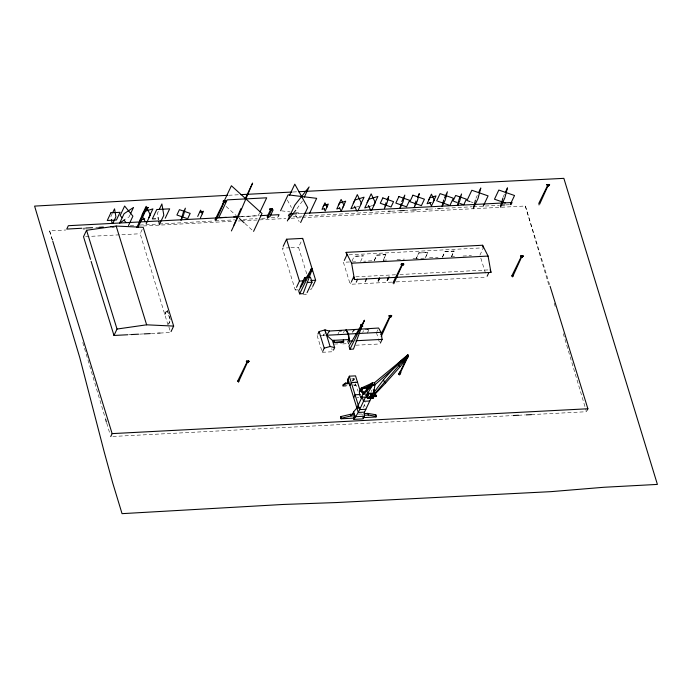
<?xml version="1.0" encoding="UTF-8"?>
<svg xmlns="http://www.w3.org/2000/svg" width="692" height="692" viewBox="0 0 692 692"><rect width="100%" height="100%" fill="white"/><g stroke="black" fill="none" stroke-linecap="round" stroke-linejoin="round"><path stroke-width="0.52" stroke-dasharray="3.46 2.59" d="M112.268 213.638L110.902 216.527L111.248 218.534M129.966 214.97L129.075 216.847L125.65 219.113M168.018 325.041L140.156 233.749L143.192 227.322M158.33 211.449L157.447 213.326L157.975 216.414M164.731 314.376L166.954 309.679M165.025 314.367L167.248 309.67L170.535 320.327L168.761 324.081M168.467 324.098L170.241 320.344L167.256 310.647M259.587 212.833L258.254 215.653L241.179 216.544M302.499 200.948L296.427 209.416M306.712 273.824L298.529 247.295L302.741 238.385M297.984 289.844L295.25 289.983L296.089 288.201M312.282 287.353L311.435 289.135L308.528 289.291M352.038 261.057L354.209 256.248L363.239 255.902L354.209 256.248M325.448 335.473L323.406 335.386L325.102 331.797M323.467 335.577L324.314 333.786M360.584 261.524L363.205 255.78M391.81 282.12L350.213 284.291L351.51 281.54M337.661 334.841L338.933 332.151M385.842 254.595L383.221 260.339L385.842 254.595L376.846 255.063L374.199 260.676L363.698 261.23M374.234 260.806L376.846 255.063M343.474 332.783L344.322 330.992M352.617 332.108L353.465 330.318M352.669 332.307L353.517 330.508L355.506 330.404M362.695 332.463L363.542 330.664M367.236 333.094L368.931 329.513L368.144 331.494M376.88 331.702L377.745 329.868M355.645 385.6L355.697 384.328L355.645 385.6L353.491 385.712M424.222 258.194L416.195 258.488L418.85 252.874L427.838 252.398L425.225 258.142M416.229 258.618L418.85 252.874M425.182 258.012L427.838 252.398M363.11 407.666L365.774 402.035M371.44 391.568L371.587 390.184M362.565 415.226L363.317 413.634M442.404 257.113L445.06 251.499L454.047 251.032L451.435 256.775L449.437 256.879M442.439 257.242L445.06 251.499M475.949 198.249L477.272 195.447M451.435 256.775L454.047 251.032M503.153 197.012L504.451 194.262M479.911 255.158L483.379 247.814M352.315 380.392L353.647 378.766L353.863 379.467L352.531 381.093M352.193 381.18L354.183 378.732L355.584 383.264M353.076 381.067L354.399 379.432L353.863 379.467M355.922 207.159L358.94 206.225M369.779 206.389L372.798 205.455M82.884 228.196L86.119 228.023M95.807 227.486L99.034 227.313M130.252 225.592L135.632 225.298M139.94 225.056L158.243 224.052M159.316 223.992L182.999 222.686M184.081 222.625L214.217 220.964M215.298 220.904L234.674 219.84M243.29 219.364L257.277 218.594M261.585 218.361L265.892 218.118M271.273 217.824L277.734 217.47M293.304 216.613L301.928 216.138M303.001 216.077L387.087 211.449M391.395 211.216L400.019 210.74M404.336 210.498L412.96 210.022M417.267 209.788L421.584 209.555M429.127 209.131L435.597 208.776M439.904 208.543L472.247 206.761M473.328 206.7L499.192 205.273M505.662 204.918L509.978 204.685M228.775 195.265L238.446 194.755M241.43 216.648L259.699 215.688M297.828 213.698L303.208 213.421M52.35 240.159L49.582 230.86L65.766 230.012M83.031 229.113L85.185 229M112.156 227.59L114.31 227.478M143.443 225.955L234.06 221.224M238.377 220.999L240.531 220.886M241.612 220.826L285.839 218.516M291.237 218.231L300.942 217.729M302.023 217.669L525.332 206.008L549.785 285.26M85.652 236.595L140.156 233.749M289.896 247.745L282.345 248.134L295.25 289.983M290.977 247.684L298.529 247.295M349.045 254.838L482.307 247.874M376.889 255.192L385.877 254.725M418.885 252.995L427.881 252.528M445.094 251.628L454.09 251.161M349.521 261.965L343.422 262.285L350.213 284.291M383.186 260.209L388.506 259.933M397.026 259.491L404.483 259.102M412.994 258.652L416.195 258.488M429.49 257.787L438.097 257.337M451.392 256.645L454.566 256.481M463.009 256.04L471.46 255.599M352.591 261.939L355.593 261.784M355.826 276.835L395.59 274.759M399.889 274.534L490.17 269.819M396.127 281.895L486.701 277.163M303.321 294.671L306.193 294.524L305.258 291.505M128.937 334.686L131.082 334.573M139.628 334.132L142.837 333.959M151.384 333.518L157.802 333.181M159.939 333.068L170.621 332.506M364.961 329.721L367.936 329.565M367.011 329.807L368.992 329.703M323.406 335.386L317.17 335.715L321.676 350.334M334.305 344.088L339.478 343.82M342.687 343.915L346.874 343.69M355.861 345.221L378.896 344.019M322.282 352.289L332.679 351.744L331.728 348.664M351.553 378.87L354.183 378.732M343.569 385.522L348.958 385.236M353.275 385.012L355.428 384.899M354.096 385.288L356.172 385.176L358.049 391.257M342.704 386.274L348.093 385.998M356.804 397.493L358.888 397.39M358.499 414.136L361.561 413.98L362.193 416.022M112.891 436.462L512.045 415.615M518.516 415.269L524.994 414.932M531.465 414.594L586.479 411.723L562.821 332.125M293.14 191.995L297.422 191.779M281.627 210.861L290.104 211.89M295.397 212.539L303.866 213.569M471.053 201.926L473.077 202.635M226.102 206.441L236.309 215.705M244.942 223.533L252.796 230.661M538.281 204.451L539.12 205.29M287.292 200.031L291.427 207.531M295.553 215.03L299.169 221.587M480.836 258.159L485.464 273.158M376.448 332.618L378.04 337.774M378.351 338.803L379.311 341.9M364.468 404.794L365.021 406.593M168.891 326.892L170.336 331.572M49.582 230.86L52.445 240.124M525.332 206.008L549.301 286.635M554.223 303.174L555.451 307.317M82.772 342.505L105.201 417.968M106.741 423.141L110.114 434.507"/><path stroke-width="1.04" d="M267.545 218.343L272.198 208.5M348.292 382.944L345.412 383.1L342.765 385.003L342.981 385.703L345.628 383.8L348.508 383.645L348.413 379.034L347.955 379.06L348.05 383.671L348.171 379.761L348.63 379.735M348.508 383.645L348.604 380.712M399.604 374.562C398.86 375.237 398.973 373.308 399.725 373.299L399.336 374.735L399.223 373.057L400.434 371.76L400.746 372.763L400.149 374.026L399.033 374.268A1.756 0.926 -17.1 0 1 399.492 373.308L399.725 373.299M353.525 418.15L341.07 418.798L340.568 417.155L340.836 416.575L350.507 414.309L354.148 414.119L354.659 415.762L353.525 418.15L353.906 419.361L363.075 418.885L364.312 416.255L364.494 412.147L370.929 398.531M311.919 269.551L311.019 270.321C310.12 271.662 313.441 270.719 312.066 270.001C309.8 270.209 312.819 269.214 311.798 268.73L310.509 269.335L311.14 269.655M362.227 324.972L361.112 326.096L361.829 326.685L362.764 326.183L361.899 325.698L361.181 326.321M362.08 325.162L362.288 324.418L361.708 324.47L349.002 346.199L349.944 349.278L353.456 349.097L362.513 324.557L360.887 324.998M408.072 355.887L375.038 384.666L373.524 393.039L367.651 393.341L366.267 388.861L372.253 382.875L374.45 382.762L407.822 355.082M181.261 219.442L182.576 214.503M385.954 202.747L384.38 208.681L386.906 203.336L388.748 196.416L387.062 199.979M401.222 203.569L399.907 208.517L402.995 201.995L404.829 195.075L401.749 201.597M415.978 200.991L414.257 207.47L417.319 201L419.283 193.596L417.536 197.289M441.963 206.588L443.719 199.962M457.36 205.489L458.675 200.55M473.423 207.756L475.439 200.144M500.74 206.121L502.885 198.024M147.145 208.941L147.344 208.387L146.765 208.413L147.145 208.941L146.765 208.413L147.301 208.482M238.524 381.915L238.827 381.015L237.685 381.076L247.416 361.259L247.779 361.579L238.524 381.915L237.685 381.076M390.712 317.178L390.911 316.625L390.323 316.651L390.712 317.178L390.323 316.651L390.868 316.72M512.642 276.757L512.954 275.857L511.803 275.918L521.543 256.092L521.906 256.421L512.642 276.757L511.803 275.918M312.135 269.499L303.148 293.668L299.636 293.858L298.693 290.778L311.409 269.032L312.127 269.517L310.578 269.577L312.204 269.136L311.21 269.889M138.08 227.261L147.05 207.539M215.8 220.731L224.762 201.009M393.748 283.781L402.709 264.059M381.205 336.468L390.608 315.777M539.561 204.322L548.522 184.6M233.87 225.134L240.885 208.664M362.366 324.825L364.459 320.292L362.21 324.764M171.054 331.589L173.657 326.088L143.192 227.322L116.17 226.05L86.552 230.28L83.516 236.707L90.496 259.336M112.718 212.669L114.543 208.82L115.919 216.847L112.727 223.594M130.407 214.027L133.521 207.453L124.093 213.681L119.647 223.083L124.794 219.684M128.47 225.566L132.907 216.163L124.629 206.043L120.183 215.446L122.095 217.781M142.042 215.03L146.168 206.303L150.302 214.987L146.185 223.706M145.718 207.799L148.001 207.652L146.946 207.738L147.05 208.673L146.773 207.712L145.675 207.583M148.797 217.591L152.923 208.872L143.875 211.665L139.749 220.393L144.775 218.836M159.221 209.572L161.885 203.924L163.822 215.229L159.376 224.623M165.224 218.248L169.661 208.846L156.764 209.52L152.326 218.923L155.544 218.75M127.873 334.746L113.981 335.464L117.017 329.046L86.552 230.28M182.835 213.508L185.361 208.162L183.527 215.082L181.001 220.428M187.653 218.741L190.188 213.395L179.436 209.667L176.91 215.013L186.684 218.404M197.713 216.44L200.585 210.152L202.341 213.845M200.446 217.85L203.457 211.242L199.607 212.435M110.729 436.574L112.13 433.616L52.756 241.153M223.43 201.268C228.273 198.786 223.611 203.656 224.493 201.182L223.447 201.234M222.962 203.595L231.396 185.75L262.017 213.525L253.583 231.37M224.476 201.208L224.779 202.107M218.758 217.712L227.192 199.867L266.697 197.808L260.036 211.89M245.072 199.028L252.615 183.069L239.83 213.11L231.396 230.946M280.571 210.731L288.08 194.85L316.668 198.336L309.601 213.283M278.175 216.544L279.058 214.684L270.451 215.134M289.507 195.36L294.801 184.159L307.715 207.583L300.648 222.53M288.348 215.99L289.247 214.053L296.756 213.759M287.344 220.964L294.853 205.083L309.116 186.935L304.264 197.211M283.184 246.352L286.549 239.224L302.741 238.385L315.647 280.225L312.697 286.462M247.658 361.397L248.125 362.314L247.84 361.388L248.826 361.155L246.551 361.267L247.658 361.397L247.944 362.323M323.121 206.718L324.963 202.817L327.022 207.133M296.513 287.31L299.463 281.073L286.549 239.224M338.327 205.351L341.13 199.426L343.941 205.325L341.139 211.25L339.53 207.877M300.155 287.119L304.705 277.501L306.625 277.397M311.564 269.534L299.636 293.858M311.971 269.015L311.4 269.05L311.789 269.569M342.921 207.09L345.715 201.164L339.573 203.067L336.77 208.993L339.841 208.041M307.084 292.63L312.005 282.232L310.448 277.198L308.537 277.293M353.188 203.353L357.314 194.625L361.458 203.31L357.79 211.06M360.861 203.976L364.07 197.194L355.022 199.988L350.896 208.716L354.918 207.47M367.045 202.583L371.163 193.864L375.306 202.54L371.647 210.299M344.287 260.452L346.891 254.95L346.095 252.372L482.583 245.245L488.076 256.066L490.965 272.397L354.477 279.525L353.681 276.947L351.51 281.54M373.801 205.143L377.927 196.424L368.871 199.227L364.753 207.946L369.779 206.389M317.948 334.054L319.124 331.572L324.972 329.928L329.522 331.036L378.611 328.025L381.015 332.324L382.114 339.374L380.375 343.05M322.671 351.458L324.237 348.145L319.124 331.572M356.285 282.146L357.574 279.213M334.167 342.531L333.985 340.334L334.167 342.531L343.656 342.03L343.474 339.833L343.171 340.473M365.281 281.679L366.561 278.746M333.466 350.091L334.643 347.609L332.42 340.412L326.624 335.257L329.522 331.036M341 343.163L341.805 341.459M347.652 342.038L348.829 339.556L348.232 334.132L345.931 330.171M348.344 343.829L349.65 341.078L348.552 334.02L346.147 329.721M378.273 280.865L379.605 278.063M378.316 280.995L379.64 278.193M361.873 324.955L349.944 349.278M362.253 324.903L364.459 320.292M362.435 324.946L361.717 324.453M387.269 280.398L388.593 277.596M387.304 280.528L389.077 276.783M428.633 200.092L431.436 194.158L434.256 200.057L431.453 205.991L429.836 202.618M401.377 264.318C406.143 261.792 401.602 266.74 402.441 264.232L401.395 264.283M360.342 391.43L355.541 375.868L349.313 376.188L347.955 379.06L358.257 412.467L353.906 419.361M433.227 201.83L436.029 195.897L429.879 197.8L427.076 203.733L431.177 202.462M436.678 200.87L440.103 193.63L453.338 198.215L449.912 205.455M349.944 385.505L351.294 382.633L357.53 382.313M444.402 198.111L447.395 191.77L445.138 200.291L442.145 206.631M341.07 418.798L340.836 416.575M353.69 397.658L355.048 394.795L360.238 394.518M376.31 395.789L373.369 395.945L374.458 393.644L363.551 394.206L372.711 385.055L372.123 383.152L361.31 388.022L359.39 392.087A11.383 8.728 25.3 0 0 361.172 397.848L362.703 397.225L375.955 396.533L376.31 395.789L376.111 395.149L373.17 395.305M361.778 388.446L361.994 387.987L362.582 389.89L361.215 390.409L361.821 392.364L363.179 391.845L363.767 393.748L363.092 393.783L361.172 397.848M361.215 390.409L361.31 388.022M453.009 201.069L455.665 195.455L466.408 199.175L463.752 204.789M352.392 414.456L353.629 411.835L356.882 407.995L361.717 397.753M362.963 392.303L363.179 391.845M366.172 395.651L366.449 394.855L368.196 394.898L366.483 394.985L366.172 395.651L367.885 395.556L368.153 394.769M365.462 397.225L358.257 412.467L364.494 412.147M458.934 199.564L461.59 193.95L459.756 200.862L457.542 205.541M366.985 397L367.322 396.274L367.461 398.549L373.109 398.203M372.253 382.875L372.841 384.787L367.651 393.341M370.964 394.622L370.038 396.801L371.215 396.603L372.184 394.561L370.964 394.622L372.184 394.561M372.227 394.691L371.215 396.603M373.455 397.476L373.083 398.255L372.979 395.928L373.455 397.476L367.798 397.822M478.596 192.644L480.802 187.982L478.025 198.44L473.172 208.707M364.226 413.591L367.841 413.401L375.799 414.75L376.033 416.973L362.695 417.674M376.033 416.973L375.799 414.75M406.983 357.435L400.166 371.855L400.417 372.659L408.142 356.319L407.744 354.823L398.142 363.265L398.877 365.644L400.27 366.561L408.436 356.337L407.744 354.823M399.526 374.061L400.132 372.789L399.82 371.794M483.232 206.147L488.085 195.879L471.84 190.257L466.988 200.524L470.032 201.58M505.316 192.428L507.478 187.852L504.797 197.981L500.472 207.133M510.203 204.659L514.537 195.507L498.811 190.058L494.486 199.21L505.29 202.955M511.051 204.624L512.054 202.505L304.29 213.361M487.133 276.246L488.863 272.57M548.254 184.773L547.19 184.859L548.254 184.773C548.029 187.039 550.157 183.449 548.419 184.79M522.053 257.19L521.777 256.239L520.739 256.291M522.936 256.023L520.721 256.325M587.179 410.244L587.88 408.764L550.097 286.289M136.8 227.391L146.54 207.565L146.903 207.894M214.978 219.918L224.251 201.035L224.615 201.363M392.926 282.967L402.199 264.084L402.562 264.413M380.834 334.677L390.106 315.803L390.461 316.132M538.739 203.509L548.012 184.626L548.375 184.954M396.75 364.822L383.558 379.64L374.069 392.303L374.554 392.623M288.642 219.312L295.778 210.238M400.27 366.561L385.678 382.935L375.029 394.155L374.545 393.834L398.877 365.644L408.436 356.337M408.029 355.013L407.527 355.065L408.219 356.57M363.473 392.797L372.417 384.103L362.288 388.939M373.879 391.361L374.614 390.729L373.524 390.842M362.011 324.92L362.444 324.323L361.051 324.436L361.518 325.309M147.742 207.859L148.166 207.574L147.586 207.349L147.699 207.955L148.123 207.669L147.534 207.444M223.577 201L223.153 201.277L223.741 201.51L223.628 200.905L223.196 201.182L223.784 201.415M246.741 361.215L246.317 361.501L246.906 361.734L246.793 361.12L246.361 361.406L246.949 361.631M403.401 264.379L403.834 264.093L403.202 263.963M403.791 264.188L403.358 264.474L403.246 263.868M549.214 184.92L549.647 184.634L549.059 184.409L549.171 185.015L549.595 184.729L549.016 184.505M391.309 316.097L391.733 315.812L391.144 315.578L391.257 316.192L391.689 315.907L391.101 315.673M520.488 256.239L520.912 255.953L521.024 256.568M520.868 256.057L520.445 256.334L521.076 256.473M324.678 208.543L321.988 209.382L323.83 205.481L328.319 204.088L325.179 211.025L324.358 209.304M311.72 269.889L311.201 269.932M361.752 325.396L362.063 324.877L361.544 325.465M324.237 348.145L330.093 346.502L334.643 347.609M341.346 418.228L351.017 415.953L354.659 415.762M117.017 329.046L146.635 324.816L173.657 326.088M374.908 395.322L375.998 395.21M362.098 324.989L361.466 325.327L362.695 325.958L361.276 326.382M81.812 228.256L66.735 229.087L68.344 225.696L240.349 216.7M86.119 228.023L92.572 227.668M99.034 227.313L103.342 227.071M110.876 226.656L113.03 226.535M388.16 211.389L390.323 211.268M400.019 210.74L404.336 210.498M412.96 210.022L416.195 209.849M425.891 209.313L428.045 209.192M437.751 208.664L439.904 208.543M500.273 205.221L504.589 204.979M227.694 195.317L34.6 206.104L79.788 357.652L104.163 451.772L112.753 483.077L122.043 513.654L283.279 504.459L336.511 502.548L550.901 491.649L604.047 487.263L657.4 484.409L563.859 178.346L298.494 191.719M240.6 194.642L292.067 192.047M225.021 201.952L224.433 201.977L224.865 202.41L225.064 201.856L224.476 201.882L224.909 202.315M548.782 185.542L548.194 185.568L548.626 186.001L548.825 185.447L548.237 185.473L548.669 185.906M219.831 217.66L226.232 217.323M233.706 216.933L237.979 216.708M260.78 215.636L268.306 215.247M346.095 252.372L351.588 263.194L488.076 256.066M521.725 257.035L522.348 256.914L522.149 257.467L521.768 256.94M402.381 265.036L402.969 265.001M299.463 281.073L303.105 280.883M310.795 280.485L315.647 280.225M307.213 282.483L312.005 282.232M131.082 334.573L138.556 334.184M143.901 333.907L150.32 333.57M157.802 333.181L159.939 333.068M339.296 331.061L341.286 330.958M348.552 334.02L356.925 333.587M359.018 333.475L381.015 332.324M326.624 335.257L348.232 334.132M332.42 340.412L348.829 339.556M349.65 341.078L352.79 340.914M355.93 340.749L382.114 339.374M334.253 342.341L343.742 341.848M248.186 362.167L247.598 362.201L248.03 362.634L248.229 362.072L247.641 362.106L248.073 362.53M400.132 372.789L400.746 372.763M399.223 373.057L399.838 373.031L400.149 374.026M399.189 374.761A1.756 0.926 -17.1 0 1 399.639 373.792L399.872 373.784M372.841 384.787L375.038 384.666L374.45 382.762M374.692 385.401L372.495 385.513L371.907 383.61M362.764 388.394L367.72 388.134M361.432 389.951L362.582 389.89M366.137 395.521L367.885 395.556M369.77 400.988L363.534 401.308L362.15 396.836M356.882 407.995L359.996 407.83M365.843 409.275L359.615 409.603L349.313 376.188M364.727 415.235L368.352 415.053L376.31 416.402M364.312 416.255L355.143 416.74L353.629 411.835M112.13 433.616L587.88 408.764M513.127 415.555L518.516 415.269M526.067 414.88L531.465 414.594M360.982 325.006L361.449 325.076M453.987 201.407L456.919 202.419M459.843 203.431L462.775 204.451M437.69 201.225L448.892 205.1M546.957 184.773L547.545 185.006L547.389 184.496L546.914 184.868L547.502 185.101L547.337 184.591M523.126 256.196L522.538 255.962L522.702 256.481L523.169 256.101L522.59 255.867L522.745 256.386M401.144 264.232L401.732 264.465L401.576 263.955L401.101 264.335L401.689 264.56L401.524 264.05M225.834 201.138L225.255 200.914L225.41 201.424L225.886 201.043L225.298 200.81L225.454 201.329M145.484 207.721L146.073 207.946L145.908 207.436L145.441 207.816L146.021 208.041L145.865 207.531M389.042 315.95L389.631 316.183M248.999 361.362L248.419 361.129L248.575 361.639L249.051 361.267L248.463 361.034L248.618 361.544M399.111 374.208L399.552 374.571M385.678 382.935L384.285 382.019L383.558 379.64M239.449 218.551L244.155 222.824M124.006 220.117L125.918 222.452M362.037 391.906L363.092 393.783M368.421 205.481L370.722 210.299M354.572 206.242L356.873 211.069M143.426 217.919L145.259 221.777M549.457 184.738L547.19 184.859M522.944 255.988L521.95 256.256L522.235 257.182M482.583 245.245L483.379 247.814M490.17 269.819L490.965 272.397M399.492 373.308L399.639 373.792M375.756 395.893L375.955 396.533M373.273 389.795L374.545 393.834M367.002 396.957L367.461 398.549M367.841 413.401L368.352 415.053M345.412 383.1L345.628 383.8M330.093 346.502L324.972 329.928L325.673 332.869M350.507 414.309L351.017 415.953M304.705 277.501L305.639 280.519M116.17 226.05L146.635 324.816M91.128 261.394L113.981 335.464M105.513 419.006L106.43 422.103M351.588 263.194L354.477 279.525M158.148 217.435L158.503 219.494M158.849 221.544L159.203 223.602M111.412 219.537L112.104 223.551M312.481 270.416L311.521 271.255L310.881 270.901L312.481 270.416M269.491 209.313L271.731 209.486A3.261 1.73 -16.3 0 1 272.103 208.69L269.915 208.707L269.491 209.313M403.012 264.906L402.813 265.46L402.424 264.932L403.012 264.906M110.902 212.799L107.26 220.497L116.429 220.021L120.071 212.314L110.902 212.799M270.373 210.022L267.077 216.985L269.871 216.838L273.167 209.875L270.373 210.022M382.823 197.921L380.289 203.266L391.041 206.986L393.566 201.64L382.823 197.921M398.903 196.58L395.824 203.102L406.567 206.821L409.647 200.299L398.903 196.58M412.934 195.205L409.88 201.675L421.385 205.662L424.438 199.192L412.934 195.205M389.241 315.82L390.34 315.95C390.253 318.112 393.16 313.969 389.224 315.846M374.528 390.028L374.372 391.413L374.528 390.028M389.475 315.673L388.999 316.045L389.587 316.279L389.475 315.673"/></g></svg>
